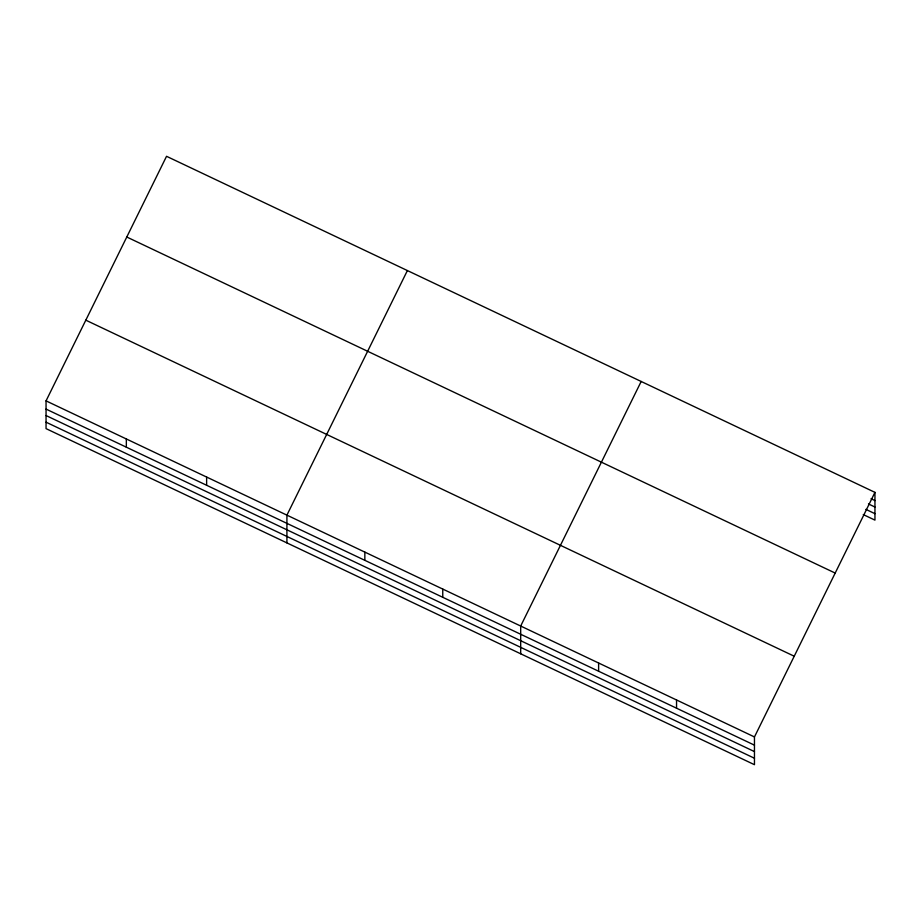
<?xml version="1.0" encoding="UTF-8"?>
<svg xmlns="http://www.w3.org/2000/svg" width="921" height="921" viewBox="0 0 921 921"><rect width="100%" height="100%" fill="white"/><g stroke="black" fill="none" stroke-linecap="round" stroke-linejoin="round"><path stroke-width="1.38" d="M874.95 492.367L754.46 736.938L754.46 764.695L46.05 428.633L46.05 400.877L166.54 156.305L874.95 492.367L874.95 520.123L863.265 514.574M407.393 270.567L286.915 515.138L286.915 542.895M641.177 381.467L520.687 626.038L520.687 653.795M871.059 498.733L874.95 500.587M868.457 503.948L874.95 507.034M865.855 509.359L874.95 513.676M126.776 237.019L835.186 573.069M85.814 320.174L794.224 656.224M46.05 400.877L754.46 736.938M46.05 409.097L754.46 745.158M46.05 415.544L754.46 751.605M46.05 422.186L754.46 758.248M676.544 699.972L676.544 708.191M598.615 663.005L598.615 671.225M442.759 589.072L442.759 597.292M364.843 552.105L364.843 560.325M206.626 477.055L206.626 485.275M126.338 438.972L126.338 447.18"/></g></svg>
